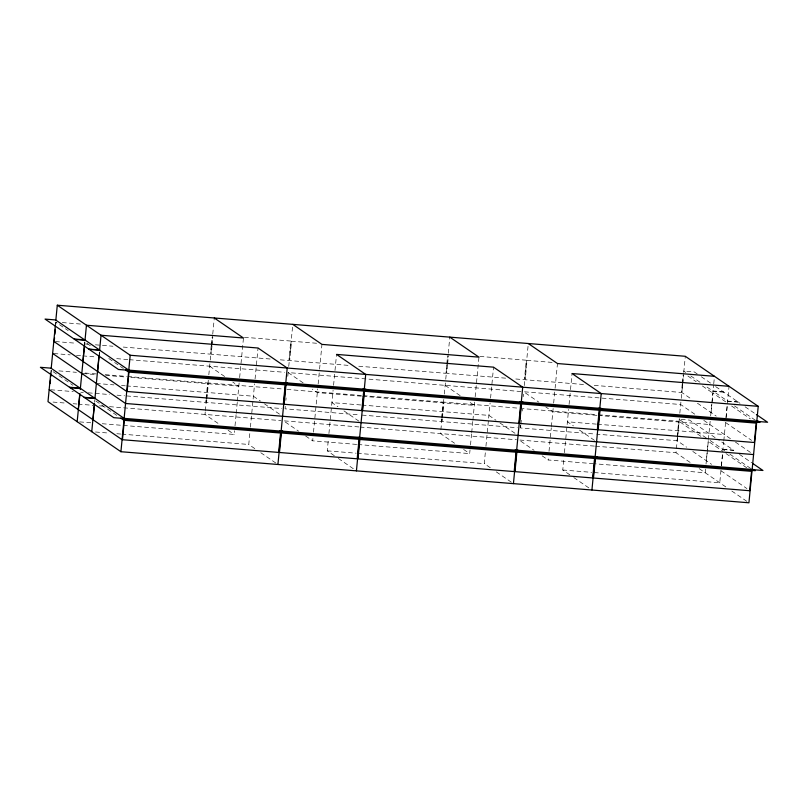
<?xml version="1.0" encoding="UTF-8"?>
<svg xmlns="http://www.w3.org/2000/svg" width="808" height="808" viewBox="0 0 808 808"><rect width="100%" height="100%" fill="white"/><g stroke="black" fill="none" stroke-linecap="round" stroke-linejoin="round"><path stroke-width="0.61" stroke-dasharray="4.04 3.03" d="M50.742 373.225L51.086 370.306M55.489 324.503L55.732 322.089L68.175 330.624M51.187 372.71L51.419 370.286M55.833 324.483L56.065 322.059M84.537 344.44L84.769 342.016M84.547 345.016L84.901 342.016M94.607 402.01L94.849 399.536M99.132 355.025L99.364 351.945M99.243 354.53L99.475 352.116M206 399.95L205.767 402.374L125.785 395.87M206.111 398.738L207.626 382.992L127.654 376.488M211.221 345.673L210.403 354.146L121.685 346.935M211.343 344.461L212.039 337.189M205.242 411.959L205 414.433L219.089 424.099M205.363 410.727L206.434 399.596M206.555 398.354L208.343 379.81M208.817 374.861L210.12 361.267M210.242 360.025L212.625 335.3M212.746 334.058L214.292 317.988M206.798 400L206.565 402.445L281.76 408.555M206.909 398.788L208.434 382.952L282.386 388.971M212.029 345.693L211.201 354.217L270.114 359.005M212.14 344.471L212.847 337.168M102.283 423.725L234.168 434.451L234.532 430.745M235.007 425.796L236.077 414.666M236.199 413.433L237.269 402.303M237.39 401.061L239.168 382.517M239.653 377.568L243.461 338.007M254.793 448.602L248.753 444.461L249.945 432.098M250.419 427.149L254.591 383.871M255.065 378.922L258.045 348.016M287.789 376.306L288.153 372.589L521.17 391.547M288.749 366.408L292.557 326.846M285.295 406.404L285.062 408.828L360.045 414.928M285.881 400.344L286.113 397.92M356.631 444.41L312.676 440.835L313.029 437.128M313.504 432.179L317.675 388.901M318.15 383.951L319.463 370.357M319.584 369.115L321.958 344.39M334.3 455.672L327.26 450.844L328.452 438.481M328.927 433.532L333.088 390.254M333.573 385.305L334.876 371.71M334.997 370.468L336.542 354.399M441.501 419.11L441.269 421.534L361.297 415.029M441.623 417.898L443.137 402.142L363.156 395.637M446.733 364.822L445.915 373.306L355.944 365.984M446.844 363.61L447.551 356.338M441.946 418.746L440.511 433.583L454.591 443.249M442.057 417.514L443.844 398.96M444.319 394.021L445.632 380.416M445.753 379.184L448.137 354.449M448.248 353.217L449.804 337.138M442.299 419.16L442.067 421.594L517.271 427.715M442.42 417.938L443.946 402.111L519.14 408.222M447.531 364.842L446.713 373.367L506.869 378.265M447.652 363.63L448.359 356.318M357.894 444.511L469.68 453.601L470.034 449.894M470.509 444.945L471.589 433.815M471.7 432.583L472.771 421.453M472.892 420.221L474.68 401.667M475.154 396.728L478.962 357.156M490.294 467.751L484.265 463.61L485.457 451.248M485.931 446.299L490.092 403.02M490.577 398.081L493.547 367.165M520.211 427.604L520.443 425.129M523.18 396.698L523.422 394.223M524.251 385.567L528.068 345.996M520.807 425.553L520.574 427.977L595.557 434.078M520.918 424.341L521.392 419.493M522.21 411.019L522.443 408.596L597.415 414.686M593.395 463.671L548.178 459.984L548.541 456.278M549.016 451.329L551.278 427.836M551.399 426.604L553.187 408.06M553.662 403.111L554.965 389.506M555.086 388.274L557.47 363.539M569.802 474.831L562.762 469.993L563.954 457.631M564.428 452.682L568.6 409.414M569.074 404.465L570.387 390.86M570.509 389.628L572.054 373.549M682.245 383.982L681.427 392.456L591.446 385.143M682.356 382.77L683.053 375.498M690.103 462.408L676.023 452.743L677.447 437.906M677.569 436.663L679.356 418.12M679.831 413.171L681.144 399.566M681.255 398.334L683.639 373.599M683.76 372.367L685.305 356.288M682.699 384.063L681.881 392.536L691.224 398.94M682.821 382.851L683.518 375.589M705.546 469.044L705.192 472.761L594.658 463.772M706.02 464.105L708.283 440.613M708.404 439.37L710.192 420.827M710.666 415.878L713.646 384.962M713.757 383.729L714.474 376.306M706.404 460.772L708.283 441.32L721.706 450.541M711.05 412.555L711.868 404.04M711.989 402.828L712.929 393.102L726.352 402.313M720.958 470.397L719.766 482.77L592.91 472.448M721.332 465.832L723.705 441.966M723.817 440.724L725.604 422.18M725.978 417.615L729.058 386.315M721.453 465.943L722.625 453.833M726.099 417.716L727.271 405.616M244.41 337.279L290.789 341.047L288.911 360.54L278.881 359.722M479.922 356.429L526.291 360.206L524.422 379.689L515.645 378.972M62.317 322.564L82.305 324.19M316.564 343.249L291.577 341.208L289.708 360.6L348.44 365.378M552.076 362.398L527.079 360.368L525.22 379.76L583.952 384.527M723.433 391.809L712.818 390.951L727.867 401.283L738.492 402.142M723.847 392.223L713.272 391.365L705.101 385.749M55.449 341.552L75.447 343.178M84.194 343.885L87.941 344.188M95.435 344.804L112.938 346.228M727.392 401.051L737.957 401.909M53.904 353.54L70.225 354.874M76.508 355.379L81.527 355.793M82.79 355.894L96.607 357.015M116.706 358.651L128.007 359.57M129.26 359.671L284.416 372.286M58.923 370.892L76.417 372.316M85.163 373.023L96.415 373.942M105.161 374.649L126.402 376.376M286.931 389.436L361.913 395.536M598.667 414.787L678.649 421.291L676.781 440.683L596.799 434.179M83.062 373.559L95.627 374.579M105.676 375.397L125.775 377.033M130.795 377.437L238.814 386.224L232.785 382.083M361.277 396.183L317.322 392.607L312.292 389.163M362.539 396.284L474.326 405.384L468.286 401.243M596.789 415.342L552.824 411.767L545.784 406.929M598.041 415.443L709.828 424.533M96.394 383.467L113.978 384.891M121.513 385.507L125.28 385.82M126.543 385.921L253.399 396.233L260.439 401.071M360.792 404.97L331.896 402.616L337.936 406.757M362.045 405.071L488.911 415.393L495.95 420.221M596.294 424.119L567.408 421.776L573.448 425.917M597.556 424.23L724.412 434.542M50.803 389.769L73.296 391.597M80.8 392.213L83.295 392.415M88.294 392.819L109.545 394.546M117.039 395.163L124.533 395.769M722.746 449.268L733.321 450.137L735.361 451.531M723.231 449.511L733.846 450.369L718.787 440.037M53.025 402.071L65.579 403.091M73.124 403.707L76.891 404.01M78.144 404.111L93.213 405.343M99.495 405.848L104.525 406.262M109.545 406.666L281.012 420.614M358.873 426.947L283.507 420.816L298.596 431.169M360.126 427.048L516.524 439.764M594.375 446.097L519.019 439.976L534.098 450.329M595.637 446.198L676.023 452.743M79.679 421.887L90.981 422.806M95.516 431.997L108.08 433.017M116.867 433.734L120.634 434.037M121.897 434.138L248.753 444.461M327.26 450.844L356.146 453.197M357.399 453.298L484.265 463.61M562.762 469.993L591.658 472.347M697.274 373.983L694.213 371.882L683.639 371.024L685.679 372.427M701.364 376.791L711.585 383.81M715.676 386.608L740.007 403.313M745.117 406.818L755.339 413.837M690.79 375.932L701.011 382.941M734.543 405.959L756.005 420.685M687.901 376.013L696.193 381.709M702.425 385.982L712.797 393.092M731.644 406.04L750.319 418.847M697.445 403.212L716.211 416.1M725.635 422.564L751.561 440.36M694.749 414.181L680.669 404.515L523.655 391.749L538.744 402.101M703.798 420.392L731.452 439.38M735.482 442.138L752.571 453.874M715.12 437.643L689.567 420.109L678.993 419.241L707.616 438.885M739.451 454.338L751.713 462.762M710.182 440.552L724.786 450.672M729.897 454.187L751.359 468.913M700.889 436.34L679.104 421.382L677.245 440.754L686.578 447.167M725.968 453.551L746.713 467.792M692.799 451.44L711.575 464.317M720.989 470.781L746.925 488.587M699.152 468.62L725.806 486.911M731.836 491.052L747.935 502.091M579.477 430.058L594.567 440.411M445.158 385.365L460.247 395.718M499.97 422.978L517.069 434.714M542.148 455.843L548.178 459.984M573.832 477.589L588.911 487.941M463.641 449.46L469.68 453.601M496.334 471.892L512.423 482.942M288.153 372.589L303.232 382.952M343.966 410.898L359.055 421.261M209.646 366.206L224.735 376.558M264.458 403.828L281.558 415.565M305.636 436.007L312.676 440.835M338.32 458.439L353.409 468.791M228.139 430.31L234.168 434.451M260.822 452.743L276.912 463.782M86.971 343.44L92.132 346.986M108.817 358.52L123.331 368.488M53.156 371.731L72.872 385.254M95.869 401.051L117.655 415.999"/><path stroke-width="1.21" d="M50.742 373.225L47.995 401.667L120.917 451.712L748.935 502.788L758.227 406.333L685.305 356.288L57.287 305.212L55.853 320.049M51.217 368.276L55.378 324.998M50.136 383.608L50.49 379.972M50.843 376.346L51.076 373.922M54.197 341.451L54.55 337.815M54.904 334.179L55.368 329.331M78.265 409.616L79.78 393.87M82.901 361.388L84.426 345.652M77.164 421.685L79.911 393.89M80.265 389.527L84.547 345.016M85.022 340.067L86.456 325.23L243.461 338.007L214.292 317.988M91.748 431.694L94.486 403.253M94.96 398.304L99.01 355.591M99.606 350.076L101.04 335.239L258.045 348.016L287.214 368.024L277.922 464.479M92.971 419.706L94.486 403.97M97.617 371.488L99.132 355.742M120.917 451.712L130.199 355.257L57.287 305.212M356.429 470.862L365.711 374.417L336.542 354.399L493.547 367.165L522.715 387.184L513.433 483.628M591.931 490.012L601.223 393.567L572.054 373.549L729.058 386.315M714.474 376.306L557.47 363.539L528.301 343.521M74.174 339.006L84.79 339.865L99.849 350.207L89.233 349.339M74.679 339.421L85.254 340.289L55.621 319.948L45.046 319.079L118.433 369.448L129.007 370.316L99.364 349.975L88.789 349.106M130.199 355.257L758.227 406.333M757.025 421.392L767.6 422.251L756.359 414.534M80.143 388.093L69.528 387.234L84.588 397.566L95.203 398.425M80.608 388.507L70.043 387.648L40.4 367.307L50.975 368.165L124.361 418.534L113.787 417.675L84.153 397.334L94.728 398.192M753.581 454.561L125.563 403.485L52.641 353.439M752.379 469.61L762.954 470.478L752.733 463.459M449.804 337.138L478.962 357.156L321.958 344.39L292.799 324.372M125.412 369.913L128.523 372.044M53.863 341.461L126.654 391.415M120.766 418.13L123.877 420.271M49.217 389.678L122.008 439.643M124.341 420.332L122.473 439.714L278.679 452.419L280.548 433.027L124.341 420.332M128.987 372.104L127.119 391.496L283.325 404.192L285.194 384.81L128.987 372.104M281.356 432.997L279.477 452.49L357.186 458.803L359.055 439.32L281.356 432.997M286.002 384.77L284.123 404.263L361.822 410.585L363.701 391.092L286.002 384.77M359.853 439.481L357.984 458.873L514.191 471.579L516.059 452.187L359.853 439.481M364.489 391.254L362.62 410.646L518.837 423.352L520.695 403.96L364.489 391.254M516.867 452.147L514.989 471.64L592.688 477.962L594.567 458.469L516.867 452.147M521.503 403.929L519.635 423.412L597.334 429.735L599.213 410.252L521.503 403.929M595.355 458.631L593.486 478.023L749.693 490.729L751.561 471.337L595.355 458.631M600.001 410.413L598.132 429.795L754.339 442.501L756.207 423.119L600.001 410.413M365.822 389.305L284.254 382.669L285.901 383.8L367.468 390.436L365.822 389.305M601.334 408.454L519.756 401.818L521.402 402.95L602.98 409.585L601.334 408.454M287.305 383.022L127.25 370.003L128.886 371.135L288.941 384.154L287.305 383.022M522.806 402.182L362.752 389.163L364.388 390.284L524.453 403.303L522.806 402.182M758.318 421.332L598.263 408.313L599.9 409.444L759.954 422.463L758.318 421.332M361.186 437.522L279.608 430.896L281.255 432.017L362.832 438.653L361.186 437.522M596.688 456.682L515.12 450.046L516.766 451.177L598.334 457.813L596.688 456.682M282.659 431.25L122.604 418.231L124.24 419.352L284.295 432.371L282.659 431.25M518.17 450.399L358.116 437.391L359.752 438.512L519.807 451.531L518.17 450.399M753.672 469.559L593.617 456.54L595.254 457.661L755.308 470.68L753.672 469.559"/></g></svg>
